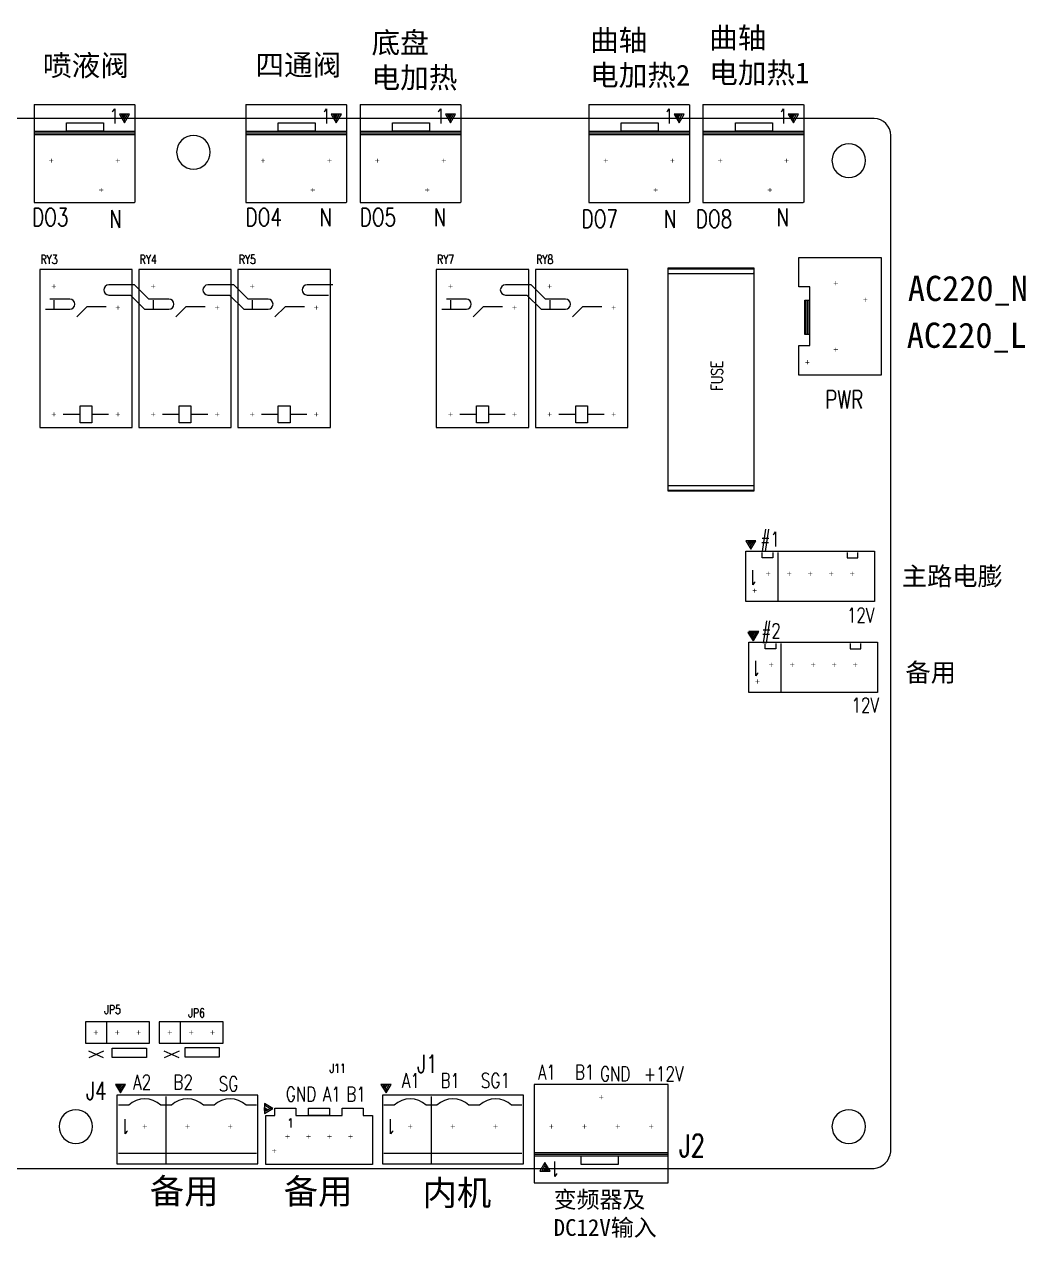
# Model space of a CAD drawing. Extents: x -23 to 549, y -29 to 170.
# Drawn here: x 429.5 to 548.7, y -4.9 to 139.5 of the extents above; entities that cross this region are included whole.
import ezdxf

# ---------------------------------------------------------------- set-up
doc = ezdxf.new("R2010")
doc.units = 0
doc.header["$MEASUREMENT"] = 0
doc.linetypes.add('ACAD_ISO07W100', pattern=[3, 0, -3])
doc.linetypes.add('TRMIDX_2048', pattern=[2, 1, 1])
doc.layers.get('0').update_dxf_attribs({"linetype": 'CONTINUOUS'})
for name, color, linetype in [('ATTRIBUTE_26', 2, 'CONTINUOUS'), ('BOARD_CUTOUT_00', 6, 'CONTINUOUS'), ('BOARD_OUTLINE_00', 6, 'CONTINUOUS'), ('COPPER_26', 2, 'CONTINUOUS'), ('DIMENSION7_24', 6, 'CONTINUOUS'), ('DRIL_SYMBOL', 6, 'CONTINUOUS'), ('PART_NAME_26', 2, 'CONTINUOUS'), ('PART_TOP_2DLINE_00', 2, 'CONTINUOUS'), ('PART_TOP_2DLINE_26', 2, 'CONTINUOUS'), ('PART_TOP_COPPER_26', 2, 'CONTINUOUS'), ('PART_TOP_TEXT_26', 2, 'CONTINUOUS'), ('TAG_00', 6, 'CONTINUOUS'), ('TAG_01', 6, 'CONTINUOUS'), ('TEXT_26', 2, 'CONTINUOUS')]:
    doc.layers.add(name, color=color, linetype=linetype)
doc.styles.add('W0$127', font='simplex', dxfattribs={"width": 0.75})
doc.styles.add('W0$254', font='simplex', dxfattribs={"width": 0.75})
doc.styles.add('宋体', font='simsun.ttc')

msp = doc.modelspace()

# ---------------------------------------------------------------- linework, layer by layer
at = {"layer": 'BOARD_CUTOUT_00', "color": 0}
for centre, start, end in [((449.68, 124.29), 0, 180), ((449.68, 124.29), 180, 0), ((527.68, 123.29), 0, 180), ((527.68, 123.29), 180, 0), ((435.68, 8.29), 0, 180), ((527.68, 8.29), 0, 180), ((435.68, 8.29), 180, 0), ((527.68, 8.29), 180, 0)]:
    msp.add_arc(centre, 2, start, end, dxfattribs=at)
at = {"layer": 'BOARD_OUTLINE_00', "color": 0}
for p, q in [((530.68, 128.29), (354.68, 128.29)), ((532.68, 5.29), (532.68, 126.29)), ((354.68, 3.29), (530.68, 3.29))]:
    msp.add_line(p, q, dxfattribs=at)
for centre, radius, start, end in [((530.68, 126.29), 2, 0, 90), ((530.43, 5.54), 2.26, 276.3, 353.7)]:
    msp.add_arc(centre, radius, start, end, dxfattribs=at)
at = {"layer": 'COPPER_26', "color": 0}
for p, q in [((440.01, 16.5), (440.01, 17.64)), ((440.01, 17.64), (444.08, 17.64)), ((444.08, 17.64), (444.08, 16.5)), ((448.68, 17.7), (452.74, 17.7)), ((448.68, 16.56), (448.68, 17.7)), ((452.74, 17.7), (452.74, 16.56)), ((444.08, 16.5), (440.01, 16.5)), ((452.74, 16.56), (448.68, 16.56))]:
    msp.add_line(p, q, dxfattribs=at)
at = {"layer": 'DIMENSION7_24', "color": 0, "linetype": 'TRMIDX_2048'}
msp.add_line((532.68, 4.49), (532.68, 4.49), dxfattribs=at)
at = {"layer": 'DRIL_SYMBOL', "color": 0, "const_width": 0.0508}
for points in [[(432.5, 123.29), (433.01, 123.29)], [(432.76, 123.04), (432.76, 123.54)], [(440.42, 123.29), (440.93, 123.29)], [(440.68, 123.04), (440.68, 123.54)], [(457.7, 123.29), (458.21, 123.29)], [(457.96, 123.04), (457.96, 123.54)], [(465.62, 123.29), (466.13, 123.29)], [(465.88, 123.04), (465.88, 123.54)], [(471.3, 123.29), (471.81, 123.29)], [(471.56, 123.04), (471.56, 123.54)], [(479.22, 123.29), (479.73, 123.29)], [(479.48, 123.04), (479.48, 123.54)], [(498.5, 123.29), (499.01, 123.29)], [(498.76, 123.04), (498.76, 123.54)], [(506.42, 123.29), (506.93, 123.29)], [(506.68, 123.04), (506.68, 123.54)], [(512.1, 123.29), (512.61, 123.29)], [(512.36, 123.04), (512.36, 123.54)], [(520.02, 123.29), (520.53, 123.29)], [(520.28, 123.04), (520.28, 123.54)], [(438.7, 119.54), (438.7, 120.04)], [(463.9, 119.54), (463.9, 120.04)], [(477.5, 119.54), (477.5, 120.04)], [(504.7, 119.54), (504.7, 120.04)], [(518.3, 119.54), (518.3, 120.04)], [(438.44, 119.79), (438.95, 119.79)], [(463.64, 119.79), (464.15, 119.79)], [(477.24, 119.79), (477.75, 119.79)], [(504.44, 119.79), (504.95, 119.79)], [(518.04, 119.79), (518.55, 119.79)], [(432.82, 108.33), (433.33, 108.33)], [(433.08, 108.08), (433.08, 108.58)], [(444.62, 108.33), (445.13, 108.33)], [(444.88, 108.08), (444.88, 108.58)], [(456.42, 108.33), (456.93, 108.33)], [(456.68, 108.08), (456.68, 108.58)], [(480.02, 108.33), (480.53, 108.33)], [(480.28, 108.08), (480.28, 108.58)], [(491.82, 108.33), (492.33, 108.33)], [(492.08, 108.08), (492.08, 108.58)], [(525.89, 108.7), (526.4, 108.7)], [(526.14, 108.96), (526.14, 108.45)], [(529.64, 106.98), (529.64, 106.47)], [(440.44, 105.79), (440.95, 105.79)], [(440.7, 105.54), (440.7, 106.04)], [(452.24, 105.79), (452.75, 105.79)], [(452.5, 105.54), (452.5, 106.04)], [(464.04, 105.79), (464.55, 105.79)], [(464.3, 105.54), (464.3, 106.04)], [(487.64, 105.79), (488.15, 105.79)], [(487.9, 105.54), (487.9, 106.04)], [(499.44, 105.79), (499.95, 105.79)], [(499.7, 105.54), (499.7, 106.04)], [(529.39, 106.72), (529.9, 106.72)], [(525.89, 100.78), (526.4, 100.78)], [(526.14, 101.04), (526.14, 100.53)], [(522.49, 99.28), (523, 99.28)], [(522.74, 99.54), (522.74, 99.03)], [(432.82, 93.09), (433.33, 93.09)], [(433.08, 92.84), (433.08, 93.34)], [(440.44, 93.09), (440.95, 93.09)], [(440.7, 92.84), (440.7, 93.34)], [(444.62, 93.09), (445.13, 93.09)], [(444.88, 92.84), (444.88, 93.34)], [(452.24, 93.09), (452.75, 93.09)], [(452.5, 92.84), (452.5, 93.34)], [(456.42, 93.09), (456.93, 93.09)], [(456.68, 92.84), (456.68, 93.34)], [(464.04, 93.09), (464.55, 93.09)], [(464.3, 92.84), (464.3, 93.34)], [(480.02, 93.09), (480.53, 93.09)], [(480.28, 92.84), (480.28, 93.34)], [(487.64, 93.09), (488.15, 93.09)], [(487.9, 92.84), (487.9, 93.34)], [(491.82, 93.09), (492.33, 93.09)], [(492.08, 92.84), (492.08, 93.34)], [(499.44, 93.09), (499.95, 93.09)], [(499.7, 92.84), (499.7, 93.34)], [(518.33, 74.09), (517.82, 74.09)], [(518.08, 74.34), (518.08, 73.84)], [(520.83, 74.09), (520.32, 74.09)], [(520.58, 74.34), (520.58, 73.84)], [(523.33, 74.09), (522.82, 74.09)], [(523.08, 74.34), (523.08, 73.84)], [(525.83, 74.09), (525.32, 74.09)], [(525.58, 74.34), (525.58, 73.84)], [(528.33, 74.09), (527.82, 74.09)], [(528.08, 74.34), (528.08, 73.84)], [(516.48, 72.34), (516.48, 71.84)], [(516.73, 72.09), (516.22, 72.09)], [(518.68, 63.27), (518.17, 63.27)], [(518.43, 63.52), (518.43, 63.01)], [(521.18, 63.27), (520.67, 63.27)], [(520.93, 63.52), (520.93, 63.01)], [(523.68, 63.27), (523.17, 63.27)], [(523.43, 63.52), (523.43, 63.01)], [(526.18, 63.27), (525.67, 63.27)], [(525.93, 63.52), (525.93, 63.01)], [(528.68, 63.27), (528.17, 63.27)], [(528.43, 63.52), (528.43, 63.01)], [(517.08, 61.27), (516.57, 61.27)], [(516.83, 61.52), (516.83, 61.01)], [(437.82, 19.49), (438.33, 19.49)], [(438.08, 19.24), (438.08, 19.74)], [(440.36, 19.49), (440.87, 19.49)], [(440.62, 19.24), (440.62, 19.74)], [(442.9, 19.49), (443.41, 19.49)], [(443.16, 19.24), (443.16, 19.74)], [(446.62, 19.49), (447.13, 19.49)], [(446.88, 19.24), (446.88, 19.74)], [(449.16, 19.49), (449.67, 19.49)], [(449.42, 19.24), (449.42, 19.74)], [(451.7, 19.49), (452.21, 19.49)], [(451.96, 19.24), (451.96, 19.74)], [(498.47, 11.79), (497.96, 11.79)], [(498.22, 12.04), (498.22, 11.54)], [(444.13, 8.29), (443.62, 8.29)], [(443.88, 8.54), (443.88, 8.04)], [(449.21, 8.29), (448.7, 8.29)], [(448.96, 8.54), (448.96, 8.04)], [(454.29, 8.29), (453.78, 8.29)], [(454.04, 8.54), (454.04, 8.04)], [(460.88, 6.84), (460.88, 7.34)], [(463.38, 6.84), (463.38, 7.34)], [(465.88, 6.84), (465.88, 7.34)], [(468.38, 6.84), (468.38, 7.34)], [(475.73, 8.29), (475.22, 8.29)], [(475.48, 8.54), (475.48, 8.04)], [(480.81, 8.29), (480.3, 8.29)], [(480.56, 8.54), (480.56, 8.04)], [(485.89, 8.29), (485.38, 8.29)], [(485.64, 8.54), (485.64, 8.04)], [(492.53, 8.29), (492.02, 8.29)], [(492.28, 8.54), (492.28, 8.04)], [(496.49, 8.29), (495.98, 8.29)], [(496.24, 8.54), (496.24, 8.04)], [(500.45, 8.29), (499.94, 8.29)], [(500.2, 8.54), (500.2, 8.04)], [(504.41, 8.29), (503.9, 8.29)], [(504.16, 8.54), (504.16, 8.04)], [(460.62, 7.09), (461.13, 7.09)], [(463.12, 7.09), (463.63, 7.09)], [(465.62, 7.09), (466.13, 7.09)], [(468.12, 7.09), (468.63, 7.09)], [(459.02, 5.39), (459.53, 5.39)], [(459.28, 5.14), (459.28, 5.64)]]:
    msp.add_lwpolyline(points, dxfattribs=at)
at = {"layer": 'PART_TOP_2DLINE_00', "color": 0}
for p, q in [((442.68, 108.49), (439.6, 108.49)), ((444.38, 106.79), (442.68, 108.49)), ((454.48, 108.49), (451.4, 108.49)), ((456.18, 106.79), (454.48, 108.49)), ((466.28, 108.49), (463.2, 108.49)), ((489.88, 108.49), (486.8, 108.49)), ((491.58, 106.79), (489.88, 108.49)), ((439.6, 107.29), (442.17, 107.29)), ((442.17, 107.29), (443.86, 105.61)), ((451.4, 107.29), (453.97, 107.29)), ((453.97, 107.29), (455.66, 105.61)), ((463.2, 107.29), (465.77, 107.29)), ((486.8, 107.29), (489.37, 107.29)), ((489.37, 107.29), (491.06, 105.61)), ((432.06, 105.61), (434.96, 105.61)), ((434.96, 106.79), (432.58, 106.79)), ((443.86, 105.61), (446.76, 105.61)), ((446.76, 106.79), (444.38, 106.79)), ((455.66, 105.61), (458.56, 105.61)), ((458.56, 106.79), (456.18, 106.79)), ((479.26, 105.61), (482.16, 105.61)), ((482.16, 106.79), (479.78, 106.79)), ((491.06, 105.61), (493.96, 105.61)), ((493.96, 106.79), (491.58, 106.79))]:
    msp.add_line(p, q, dxfattribs=at)
for centre, radius, start, end in [((439.6, 107.89), 0.6, 90, 270), ((451.4, 107.89), 0.6, 90, 270), ((463.2, 107.89), 0.6, 90, 270), ((486.8, 107.89), 0.6, 90, 270), ((434.96, 106.2), 0.59, 270, 90), ((446.76, 106.2), 0.59, 270, 90), ((458.56, 106.2), 0.59, 270, 90), ((482.16, 106.2), 0.59, 270, 90), ((493.96, 106.2), 0.59, 270, 90)]:
    msp.add_arc(centre, radius, start, end, dxfattribs=at)
at = {"layer": 'PART_TOP_2DLINE_26', "color": 0}
for p, q in [((430.72, 129.99), (442.66, 129.99)), ((430.72, 129.99), (430.72, 129.79)), ((430.72, 129.79), (430.72, 128.34)), ((442.08, 128.81), (440.88, 128.81)), ((440.88, 128.81), (441.48, 127.79)), ((441.48, 128.81), (441.09, 128.81)), ((441.09, 128.81), (441.22, 128.55)), ((441.22, 128.55), (441.22, 128.81)), ((441.22, 128.81), (441.35, 128.81)), ((441.48, 128.81), (441.22, 128.55)), ((441.35, 128.81), (441.6, 128.81)), ((441.35, 128.42), (441.35, 128.81)), ((441.35, 128.81), (441.48, 128.81)), ((441.6, 128.81), (441.35, 128.42)), ((441.6, 128.81), (441.48, 128.81)), ((441.48, 128.17), (441.86, 128.81)), ((441.48, 127.79), (442.08, 128.81)), ((441.86, 128.81), (441.6, 128.81)), ((442.66, 129.99), (442.71, 129.94)), ((442.71, 129.94), (442.71, 129.74)), ((442.71, 129.74), (442.71, 128.29)), ((455.92, 129.99), (467.86, 129.99)), ((455.92, 129.99), (455.92, 129.79)), ((455.92, 129.79), (455.92, 128.34)), ((467.28, 128.81), (466.08, 128.81)), ((466.08, 128.81), (466.68, 127.79)), ((466.68, 128.81), (466.29, 128.81)), ((466.29, 128.81), (466.42, 128.55)), ((466.42, 128.55), (466.42, 128.81)), ((466.42, 128.81), (466.55, 128.81)), ((466.68, 128.81), (466.42, 128.55)), ((466.55, 128.81), (466.8, 128.81)), ((466.55, 128.42), (466.55, 128.81)), ((466.55, 128.81), (466.68, 128.81)), ((466.8, 128.81), (466.55, 128.42)), ((466.8, 128.81), (466.68, 128.81)), ((466.68, 128.17), (467.06, 128.81)), ((466.68, 127.79), (467.28, 128.81)), ((467.06, 128.81), (466.8, 128.81)), ((467.86, 129.99), (467.91, 129.94)), ((467.91, 129.94), (467.91, 129.74)), ((467.91, 129.74), (467.91, 128.29)), ((469.52, 129.99), (481.46, 129.99)), ((469.52, 129.99), (469.52, 129.79)), ((469.52, 129.79), (469.52, 128.34)), ((480.88, 128.81), (479.68, 128.81)), ((479.68, 128.81), (480.28, 127.79)), ((480.28, 128.81), (479.89, 128.81)), ((479.89, 128.81), (480.02, 128.55)), ((480.02, 128.55), (480.02, 128.81)), ((480.02, 128.81), (480.15, 128.81)), ((480.28, 128.81), (480.02, 128.55)), ((480.15, 128.81), (480.4, 128.81)), ((480.15, 128.42), (480.15, 128.81)), ((480.15, 128.81), (480.28, 128.81)), ((480.4, 128.81), (480.15, 128.42)), ((480.4, 128.81), (480.28, 128.81)), ((480.28, 128.17), (480.66, 128.81)), ((480.28, 127.79), (480.88, 128.81)), ((480.66, 128.81), (480.4, 128.81)), ((481.46, 129.99), (481.51, 129.94)), ((481.51, 129.94), (481.51, 129.74)), ((481.51, 129.74), (481.51, 128.29)), ((496.72, 129.99), (508.66, 129.99)), ((496.72, 129.99), (496.72, 129.79)), ((496.72, 129.79), (496.72, 128.34)), ((508.08, 128.81), (506.88, 128.81)), ((506.88, 128.81), (507.48, 127.79)), ((507.48, 128.81), (507.09, 128.81)), ((507.09, 128.81), (507.22, 128.55)), ((507.22, 128.55), (507.22, 128.81)), ((507.22, 128.81), (507.35, 128.81)), ((507.48, 128.81), (507.22, 128.55)), ((507.35, 128.81), (507.6, 128.81)), ((507.35, 128.42), (507.35, 128.81)), ((507.35, 128.81), (507.48, 128.81)), ((507.6, 128.81), (507.35, 128.42)), ((507.6, 128.81), (507.48, 128.81)), ((507.48, 128.17), (507.86, 128.81)), ((507.48, 127.79), (508.08, 128.81)), ((507.86, 128.81), (507.6, 128.81)), ((508.66, 129.99), (508.71, 129.94)), ((508.71, 129.94), (508.71, 129.74)), ((508.71, 129.74), (508.71, 128.29)), ((510.32, 129.99), (522.26, 129.99)), ((510.32, 129.99), (510.32, 129.79)), ((510.32, 129.79), (510.32, 128.34)), ((521.68, 128.81), (520.48, 128.81)), ((520.48, 128.81), (521.08, 127.79)), ((521.08, 128.81), (520.69, 128.81)), ((520.69, 128.81), (520.82, 128.55)), ((520.82, 128.55), (520.82, 128.81)), ((520.82, 128.81), (520.95, 128.81)), ((521.08, 128.81), (520.82, 128.55)), ((520.95, 128.81), (521.2, 128.81)), ((520.95, 128.42), (520.95, 128.81)), ((520.95, 128.81), (521.08, 128.81)), ((521.2, 128.81), (520.95, 128.42)), ((521.2, 128.81), (521.08, 128.81)), ((521.08, 128.17), (521.46, 128.81)), ((521.08, 127.79), (521.68, 128.81)), ((521.46, 128.81), (521.2, 128.81)), ((522.26, 129.99), (522.31, 129.94)), ((522.31, 129.94), (522.31, 129.74)), ((522.31, 129.74), (522.31, 128.29)), ((430.72, 128.34), (430.72, 126.34)), ((441.22, 128.55), (441.35, 128.42)), ((441.35, 128.42), (441.22, 128.55)), ((441.22, 128.55), (441.48, 128.17)), ((441.48, 127.79), (441.48, 128.17)), ((442.71, 128.29), (442.71, 126.34)), ((455.92, 128.34), (455.92, 126.34)), ((466.42, 128.55), (466.55, 128.42)), ((466.55, 128.42), (466.42, 128.55)), ((466.42, 128.55), (466.68, 128.17)), ((466.68, 127.79), (466.68, 128.17)), ((467.91, 128.29), (467.91, 126.34)), ((469.52, 128.34), (469.52, 126.34)), ((480.02, 128.55), (480.15, 128.42)), ((480.15, 128.42), (480.02, 128.55)), ((480.02, 128.55), (480.28, 128.17)), ((480.28, 127.79), (480.28, 128.17)), ((481.51, 128.29), (481.51, 126.34)), ((496.72, 128.34), (496.72, 126.34)), ((507.22, 128.55), (507.35, 128.42)), ((507.35, 128.42), (507.22, 128.55)), ((507.22, 128.55), (507.48, 128.17)), ((507.48, 127.79), (507.48, 128.17)), ((508.71, 128.29), (508.71, 126.34)), ((510.32, 128.34), (510.32, 126.34)), ((520.82, 128.55), (520.95, 128.42)), ((520.95, 128.42), (520.82, 128.55)), ((520.82, 128.55), (521.08, 128.17)), ((521.08, 127.79), (521.08, 128.17)), ((522.31, 128.29), (522.31, 126.34)), ((430.72, 126.79), (442.71, 126.79)), ((430.72, 126.59), (442.71, 126.59)), ((430.72, 126.39), (442.71, 126.39)), ((430.72, 126.34), (430.72, 118.72)), ((442.71, 126.34), (442.71, 118.72)), ((455.92, 126.79), (467.91, 126.79)), ((455.92, 126.59), (467.91, 126.59)), ((455.92, 126.39), (467.91, 126.39)), ((455.92, 126.34), (455.92, 118.72)), ((467.91, 126.34), (467.91, 118.72)), ((469.52, 126.79), (481.51, 126.79)), ((469.52, 126.59), (481.51, 126.59)), ((469.52, 126.39), (481.51, 126.39)), ((469.52, 126.34), (469.52, 118.72)), ((481.51, 126.34), (481.51, 118.72)), ((496.72, 126.79), (508.71, 126.79)), ((496.72, 126.59), (508.71, 126.59)), ((496.72, 126.39), (508.71, 126.39)), ((496.72, 126.34), (496.72, 118.72)), ((508.71, 126.34), (508.71, 118.72)), ((510.32, 126.79), (522.31, 126.79)), ((510.32, 126.59), (522.31, 126.59)), ((510.32, 126.39), (522.31, 126.39)), ((510.32, 126.34), (510.32, 118.72)), ((522.31, 126.34), (522.31, 118.72)), ((430.72, 118.72), (430.72, 118.29)), ((442.71, 118.72), (442.71, 118.34)), ((455.92, 118.72), (455.92, 118.29)), ((467.91, 118.72), (467.91, 118.34)), ((469.52, 118.72), (469.52, 118.29)), ((481.51, 118.72), (481.51, 118.34)), ((496.72, 118.72), (496.72, 118.29)), ((508.71, 118.72), (508.71, 118.34)), ((510.32, 118.72), (510.32, 118.29)), ((522.31, 118.72), (522.31, 118.34)), ((430.72, 118.29), (442.66, 118.29)), ((442.71, 118.34), (442.66, 118.29)), ((455.92, 118.29), (467.86, 118.29)), ((467.91, 118.34), (467.86, 118.29)), ((469.52, 118.29), (481.46, 118.29)), ((481.51, 118.34), (481.46, 118.29)), ((496.72, 118.29), (508.66, 118.29)), ((508.71, 118.34), (508.66, 118.29)), ((510.32, 118.29), (522.26, 118.29)), ((522.31, 118.34), (522.26, 118.29)), ((521.74, 108.28), (521.74, 111.74)), ((521.74, 111.74), (531.54, 111.74)), ((531.54, 111.74), (531.54, 97.74)), ((442.38, 110.33), (431.38, 110.33)), ((431.38, 110.33), (431.38, 91.53)), ((442.38, 91.53), (442.38, 110.33)), ((454.18, 110.33), (443.18, 110.33)), ((443.18, 110.33), (443.18, 91.53)), ((454.18, 91.53), (454.18, 110.33)), ((465.98, 110.33), (454.98, 110.33)), ((454.98, 110.33), (454.98, 91.53)), ((465.98, 91.53), (465.98, 110.33)), ((489.58, 110.33), (478.58, 110.33)), ((478.58, 110.33), (478.58, 91.53)), ((489.58, 91.53), (489.58, 110.33)), ((501.38, 110.33), (490.38, 110.33)), ((490.38, 110.33), (490.38, 91.53)), ((501.38, 91.53), (501.38, 110.33)), ((506.2, 83.92), (506.2, 110.52)), ((506.2, 110.52), (516.36, 110.52)), ((516.36, 109.92), (516.35, 109.91)), ((516.35, 109.91), (516.36, 109.9)), ((516.36, 110.52), (516.36, 83.92)), ((523.04, 108.28), (521.74, 108.28)), ((523.04, 101.28), (523.04, 108.28)), ((433.08, 106.69), (433.08, 105.59)), ((433.08, 105.59), (434.88, 105.59)), ((436.98, 105.89), (435.78, 104.69)), ((439.28, 105.89), (436.98, 105.89)), ((444.88, 106.69), (444.88, 105.59)), ((444.88, 105.59), (446.68, 105.59)), ((448.78, 105.89), (447.58, 104.69)), ((451.08, 105.89), (448.78, 105.89)), ((456.68, 106.69), (456.68, 105.59)), ((456.68, 105.59), (458.48, 105.59)), ((460.58, 105.89), (459.38, 104.69)), ((462.88, 105.89), (460.58, 105.89)), ((480.28, 106.69), (480.28, 105.59)), ((480.28, 105.59), (482.08, 105.59)), ((484.18, 105.89), (482.98, 104.69)), ((486.48, 105.89), (484.18, 105.89)), ((492.08, 106.69), (492.08, 105.59)), ((492.08, 105.59), (493.88, 105.59)), ((495.98, 105.89), (494.78, 104.69)), ((498.28, 105.89), (495.98, 105.89)), ((522.44, 102.58), (522.44, 106.68)), ((522.44, 106.68), (522.94, 106.68)), ((522.54, 106.68), (522.54, 102.58)), ((522.74, 106.68), (522.74, 102.58)), ((522.94, 106.68), (522.94, 102.58)), ((522.94, 102.58), (522.44, 102.58)), ((521.74, 97.74), (521.74, 101.28)), ((521.74, 101.28), (523.04, 101.28)), ((531.54, 97.74), (521.74, 97.74)), ((436.18, 94.09), (437.58, 94.09)), ((436.18, 92.09), (436.18, 94.09)), ((437.58, 94.09), (437.58, 92.09)), ((447.98, 94.09), (449.38, 94.09)), ((447.98, 92.09), (447.98, 94.09)), ((449.38, 94.09), (449.38, 92.09)), ((459.78, 94.09), (461.18, 94.09)), ((459.78, 92.09), (459.78, 94.09)), ((461.18, 94.09), (461.18, 92.09)), ((483.38, 94.09), (484.78, 94.09)), ((483.38, 92.09), (483.38, 94.09)), ((484.78, 94.09), (484.78, 92.09)), ((495.18, 94.09), (496.58, 94.09)), ((495.18, 92.09), (495.18, 94.09)), ((496.58, 94.09), (496.58, 92.09)), ((434.18, 93.09), (436.18, 93.09)), ((437.58, 93.09), (439.58, 93.09)), ((445.98, 93.09), (447.98, 93.09)), ((449.38, 93.09), (451.38, 93.09)), ((457.78, 93.09), (459.78, 93.09)), ((461.18, 93.09), (463.18, 93.09)), ((481.38, 93.09), (483.38, 93.09)), ((484.78, 93.09), (486.78, 93.09)), ((493.18, 93.09), (495.18, 93.09)), ((496.58, 93.09), (498.58, 93.09)), ((431.38, 91.53), (442.38, 91.53)), ((437.58, 92.09), (436.18, 92.09)), ((443.18, 91.53), (454.18, 91.53)), ((449.38, 92.09), (447.98, 92.09)), ((454.98, 91.53), (465.98, 91.53)), ((461.18, 92.09), (459.78, 92.09)), ((478.58, 91.53), (489.58, 91.53)), ((484.78, 92.09), (483.38, 92.09)), ((490.38, 91.53), (501.38, 91.53)), ((496.58, 92.09), (495.18, 92.09)), ((516.36, 83.92), (506.2, 83.92)), ((516.63, 78.04), (515.43, 78.04)), ((515.43, 78.04), (516.03, 77.02)), ((516.03, 78.04), (515.65, 78.04)), ((515.65, 78.04), (515.78, 77.79)), ((515.78, 77.79), (515.78, 78.04)), ((515.78, 78.04), (515.91, 78.04)), ((516.03, 78.04), (515.78, 77.79)), ((515.91, 78.04), (516.16, 78.04)), ((515.91, 77.66), (515.91, 78.04)), ((515.91, 78.04), (516.03, 78.04)), ((516.16, 78.04), (515.91, 77.66)), ((516.16, 78.04), (516.03, 78.04)), ((516.03, 77.41), (516.41, 78.04)), ((516.03, 77.02), (516.63, 78.04)), ((516.41, 78.04), (516.16, 78.04)), ((515.43, 70.79), (515.43, 76.79)), ((515.43, 76.79), (530.73, 76.79)), ((515.78, 77.79), (515.91, 77.66)), ((515.91, 77.66), (515.78, 77.79)), ((515.78, 77.79), (516.03, 77.41)), ((516.03, 77.02), (516.03, 77.41)), ((517.38, 75.99), (517.38, 76.63)), ((518.65, 76.63), (518.65, 75.99)), ((519.29, 70.91), (519.29, 76.63)), ((527.5, 76.63), (527.5, 75.99)), ((528.77, 75.99), (528.77, 76.63)), ((530.73, 76.79), (530.73, 70.79)), ((518.65, 75.99), (517.38, 75.99)), ((527.5, 75.99), (528.77, 75.99)), ((530.73, 70.79), (515.43, 70.79)), ((516.88, 67.13), (515.68, 67.13)), ((515.68, 67.13), (516.28, 66.11)), ((516.98, 67.22), (515.78, 67.22)), ((515.78, 67.22), (516.38, 66.2)), ((516.28, 67.13), (515.9, 67.13)), ((515.9, 67.13), (516.02, 66.87)), ((516.38, 67.22), (516, 67.22)), ((516, 67.22), (516.13, 66.96)), ((516.02, 66.87), (516.02, 67.13)), ((516.02, 67.13), (516.15, 67.13)), ((516.28, 67.13), (516.02, 66.87)), ((516.02, 66.87), (516.15, 66.75)), ((516.15, 66.75), (516.02, 66.87)), ((516.02, 66.87), (516.28, 66.49)), ((516.13, 66.96), (516.13, 67.22)), ((516.13, 67.22), (516.26, 67.22)), ((516.38, 67.22), (516.13, 66.96)), ((516.13, 66.96), (516.26, 66.84)), ((516.26, 66.84), (516.13, 66.96)), ((516.13, 66.96), (516.38, 66.58)), ((516.15, 67.13), (516.41, 67.13)), ((516.15, 66.75), (516.15, 67.13)), ((516.15, 67.13), (516.28, 67.13)), ((516.41, 67.13), (516.15, 66.75)), ((516.26, 67.22), (516.51, 67.22)), ((516.26, 66.84), (516.26, 67.22)), ((516.26, 67.22), (516.38, 67.22)), ((516.51, 67.22), (516.26, 66.84)), ((516.41, 67.13), (516.28, 67.13)), ((516.28, 66.49), (516.66, 67.13)), ((516.28, 66.11), (516.88, 67.13)), ((516.28, 66.11), (516.28, 66.49)), ((516.51, 67.22), (516.38, 67.22)), ((516.38, 66.58), (516.77, 67.22)), ((516.38, 66.2), (516.98, 67.22)), ((516.38, 66.2), (516.38, 66.58)), ((516.66, 67.13), (516.41, 67.13)), ((516.77, 67.22), (516.51, 67.22)), ((515.78, 59.97), (515.78, 65.97)), ((515.78, 65.97), (531.08, 65.97)), ((517.73, 65.17), (517.73, 65.81)), ((519, 65.17), (517.73, 65.17)), ((519, 65.81), (519, 65.17)), ((519.64, 60.09), (519.64, 65.81)), ((527.85, 65.81), (527.85, 65.17)), ((527.85, 65.17), (529.12, 65.17)), ((529.12, 65.17), (529.12, 65.81)), ((531.08, 65.97), (531.08, 59.97)), ((531.08, 59.97), (515.78, 59.97)), ((444.43, 20.76), (436.81, 20.76)), ((436.81, 20.76), (436.81, 18.22)), ((439.35, 18.22), (439.35, 20.76)), ((444.43, 18.22), (444.43, 20.76)), ((453.23, 20.76), (445.61, 20.76)), ((445.61, 20.76), (445.61, 18.22)), ((448.15, 18.22), (448.15, 20.76)), ((453.23, 18.22), (453.23, 20.76)), ((436.81, 18.22), (444.43, 18.22)), ((445.61, 18.22), (453.23, 18.22)), ((441.6, 13.31), (440.4, 13.31)), ((440.4, 13.31), (441, 12.29)), ((441, 13.31), (440.61, 13.31)), ((440.61, 13.31), (440.74, 13.05)), ((440.74, 13.05), (440.74, 13.31)), ((440.74, 13.31), (440.87, 13.31)), ((441, 13.31), (440.74, 13.05)), ((440.74, 13.05), (440.87, 12.92)), ((440.87, 12.92), (440.74, 13.05)), ((440.74, 13.05), (441, 12.67)), ((440.87, 13.31), (441.12, 13.31)), ((440.87, 12.92), (440.87, 13.31)), ((440.87, 13.31), (441, 13.31)), ((441.12, 13.31), (440.87, 12.92)), ((441.12, 13.31), (441, 13.31)), ((441, 12.67), (441.38, 13.31)), ((441, 12.29), (441.6, 13.31)), ((441.38, 13.31), (441.12, 13.31)), ((473.2, 13.31), (472, 13.31)), ((472, 13.31), (472.6, 12.29)), ((472.6, 13.31), (472.21, 13.31)), ((472.21, 13.31), (472.34, 13.05)), ((472.34, 13.05), (472.34, 13.31)), ((472.34, 13.31), (472.47, 13.31)), ((472.6, 13.31), (472.34, 13.05)), ((472.34, 13.05), (472.47, 12.92)), ((472.47, 12.92), (472.34, 13.05)), ((472.34, 13.05), (472.6, 12.67)), ((472.47, 13.31), (472.72, 13.31)), ((472.47, 12.92), (472.47, 13.31)), ((472.47, 13.31), (472.6, 13.31)), ((472.72, 13.31), (472.47, 12.92)), ((472.72, 13.31), (472.6, 13.31)), ((472.6, 12.67), (472.98, 13.31)), ((472.6, 12.29), (473.2, 13.31)), ((472.98, 13.31), (472.72, 13.31)), ((506.19, 13.29), (490.24, 13.29)), ((490.24, 13.29), (490.24, 1.59)), ((506.19, 1.59), (506.19, 13.29)), ((457.36, 12.04), (440.56, 12.04)), ((440.56, 12.04), (440.56, 3.84)), ((441, 12.29), (441, 12.67)), ((446.42, 3.84), (446.42, 11.89)), ((457.36, 3.84), (457.36, 12.04)), ((488.96, 12.04), (472.16, 12.04)), ((472.16, 12.04), (472.16, 3.84)), ((472.6, 12.29), (472.6, 12.67)), ((478.02, 3.84), (478.02, 11.89)), ((488.96, 3.84), (488.96, 12.04)), ((441.97, 10.83), (440.74, 10.83)), ((447.05, 10.83), (445.78, 10.83)), ((452.13, 10.83), (450.86, 10.83)), ((457.18, 10.83), (455.94, 10.83)), ((459.14, 10.45), (458.12, 11.05)), ((458.12, 11.05), (458.12, 9.85)), ((458.76, 10.45), (458.12, 10.83)), ((458.12, 10.83), (458.12, 10.57)), ((458.12, 10.32), (458.12, 10.57)), ((458.12, 10.57), (458.12, 10.45)), ((458.12, 10.57), (458.51, 10.32)), ((458.12, 10.45), (458.38, 10.19)), ((458.12, 10.32), (458.12, 10.45)), ((458.12, 10.45), (458.12, 10.07)), ((458.12, 9.85), (459.14, 10.45)), ((458.12, 10.19), (458.12, 10.32)), ((458.51, 10.32), (458.12, 10.32)), ((458.38, 10.19), (458.12, 10.19)), ((458.12, 10.07), (458.38, 10.19)), ((458.38, 10.19), (458.76, 10.45)), ((458.38, 10.19), (458.51, 10.32)), ((458.51, 10.32), (458.38, 10.19)), ((459.14, 10.45), (458.76, 10.45)), ((459.38, 9.59), (459.38, 10.49)), ((459.38, 10.49), (461.88, 10.49)), ((461.88, 10.49), (461.88, 9.59)), ((467.38, 9.59), (467.38, 10.49)), ((467.38, 10.49), (469.88, 10.49)), ((469.88, 10.49), (469.88, 9.59)), ((473.57, 10.83), (472.34, 10.83)), ((478.65, 10.83), (477.38, 10.83)), ((483.73, 10.83), (482.46, 10.83)), ((488.78, 10.83), (487.54, 10.83)), ((458.28, 9.59), (459.38, 9.59)), ((458.28, 3.79), (458.28, 9.59)), ((461.88, 9.59), (467.38, 9.59)), ((469.88, 9.59), (470.98, 9.59)), ((470.98, 9.59), (470.98, 3.79)), ((440.74, 5.11), (457.18, 5.11)), ((472.34, 5.11), (488.78, 5.11)), ((490.24, 5.19), (506.19, 5.19)), ((490.24, 4.99), (506.19, 4.99)), ((490.24, 4.79), (506.19, 4.79)), ((440.56, 3.84), (457.36, 3.84)), ((470.98, 3.79), (458.28, 3.79)), ((472.16, 3.84), (488.96, 3.84)), ((491.52, 4.02), (490.92, 3)), ((490.92, 3), (492.12, 3)), ((491.52, 3.64), (491.14, 3)), ((491.14, 3), (491.4, 3)), ((491.4, 3), (491.65, 3.38)), ((491.65, 3), (491.4, 3)), ((491.4, 3), (491.52, 3)), ((492.12, 3), (491.52, 4.02)), ((491.52, 4.02), (491.52, 3.64)), ((491.78, 3.26), (491.52, 3.64)), ((491.52, 3), (491.78, 3.26)), ((491.65, 3), (491.52, 3)), ((491.52, 3), (491.9, 3)), ((491.78, 3.26), (491.65, 3.38)), ((491.65, 3.38), (491.78, 3.26)), ((491.65, 3.38), (491.65, 3)), ((491.78, 3), (491.65, 3)), ((491.78, 3.26), (491.78, 3)), ((491.9, 3), (491.78, 3.26)), ((490.24, 1.59), (506.19, 1.59))]:
    msp.add_line(p, q, dxfattribs=at)
for centre in [(443.88, 8.92), (448.96, 8.92), (454.04, 8.92), (475.48, 8.92), (480.56, 8.92), (485.64, 8.92)]:
    msp.add_arc(centre, 2.69, 45, 135, dxfattribs=at)
at = {"layer": 'PART_TOP_COPPER_26', "color": 0}
for p, q in [((434.58, 127.79), (438.98, 127.79)), ((434.58, 126.79), (434.58, 127.79)), ((438.98, 127.79), (438.98, 126.79)), ((459.78, 127.79), (464.18, 127.79)), ((459.78, 126.79), (459.78, 127.79)), ((464.18, 127.79), (464.18, 126.79)), ((473.38, 127.79), (477.78, 127.79)), ((473.38, 126.79), (473.38, 127.79)), ((477.78, 127.79), (477.78, 126.79)), ((500.58, 127.79), (504.98, 127.79)), ((500.58, 126.79), (500.58, 127.79)), ((504.98, 127.79), (504.98, 126.79)), ((514.18, 127.79), (518.58, 127.79)), ((514.18, 126.79), (514.18, 127.79)), ((518.58, 127.79), (518.58, 126.79)), ((438.98, 126.79), (434.58, 126.79)), ((464.18, 126.79), (459.78, 126.79)), ((477.78, 126.79), (473.38, 126.79)), ((504.98, 126.79), (500.58, 126.79)), ((518.58, 126.79), (514.18, 126.79)), ((506.18, 109.82), (506.18, 110.42)), ((506.18, 110.42), (516.38, 110.42)), ((516.38, 109.82), (506.18, 109.82)), ((516.38, 110.42), (516.38, 109.82)), ((506.18, 84.02), (506.18, 84.62)), ((506.18, 84.62), (516.38, 84.62)), ((516.38, 84.02), (506.18, 84.02)), ((516.38, 84.62), (516.38, 84.02)), ((463.38, 10.49), (465.88, 10.49)), ((463.38, 9.59), (463.38, 10.49)), ((465.88, 10.49), (465.88, 9.59)), ((465.88, 9.59), (463.38, 9.59)), ((495.81, 3.79), (495.81, 4.79)), ((495.81, 4.79), (500.21, 4.79)), ((500.21, 4.79), (500.21, 3.79)), ((500.21, 3.79), (495.81, 3.79))]:
    msp.add_line(p, q, dxfattribs=at)
at = {"layer": 'TAG_00', "color": 0}
for p, q in [((440.68, 123.29), (440.68, 123.29)), ((465.88, 123.29), (465.88, 123.29)), ((479.48, 123.29), (479.48, 123.29)), ((506.68, 123.29), (506.68, 123.29)), ((520.28, 123.29), (520.28, 123.29)), ((518.08, 74.09), (518.08, 74.09)), ((518.43, 63.27), (518.43, 63.27)), ((443.88, 8.29), (443.88, 8.29)), ((475.48, 8.29), (475.48, 8.29)), ((492.28, 8.29), (492.28, 8.29)), ((460.88, 7.09), (460.88, 7.09))]:
    msp.add_line(p, q, dxfattribs=at)
at = {"layer": 'TAG_01', "color": 0}
for p, q in [((440.68, 123.29), (440.68, 123.29)), ((465.88, 123.29), (465.88, 123.29)), ((479.48, 123.29), (479.48, 123.29)), ((506.68, 123.29), (506.68, 123.29)), ((520.28, 123.29), (520.28, 123.29)), ((518.08, 74.09), (518.08, 74.09)), ((518.43, 63.27), (518.43, 63.27)), ((443.88, 8.29), (443.88, 8.29)), ((475.48, 8.29), (475.48, 8.29)), ((492.28, 8.29), (492.28, 8.29)), ((460.88, 7.09), (460.88, 7.09))]:
    msp.add_line(p, q, dxfattribs=at)

# ---------------------------------------------------------------- texts
at = {"color": 0, "linetype": 'ACAD_ISO07W100'}
for s, p in [('AC220_N', (534.71, 106.58)), ('AC220_L', (534.58, 101))]:
    msp.add_text(s, height=3, rotation=359.9968, dxfattribs=at).set_placement(p)
at = {"color": 0, "linetype": 'Continuous', "char_height": 2.5, "attachment_point": 1}
for s, width, insert in [('\\pxql;{\\fSimSun|b0|i0|c134|p2;底盘\\P电加热}', 10.976, (470.87, 138.58)), ('\\pxql;{\\fSimSun|b0|i0|c134|p2;曲轴\\P电加热2}', 13.2217, (496.88, 138.88)), ('{\\fSimSun|b0|i0|c134|p2;喷液阀}', 13.3817, (431.77, 135.87)), ('\\pxql;{\\fSimSun|b0|i0|c134|p2;四通阀}', 14.1421, (457.05, 135.93))]:
    msp.add_mtext_dynamic_manual_height_columns(s, width=width, gutter_width=15, heights=[0], dxfattribs=dict(at, insert=insert))
at = {"color": 0, "linetype": 'Continuous', "attachment_point": 1}
for s, insert, char_height, width in [('\\pxt1.2;{\\fSimSun|b0|i0|c134|p2;曲轴\\P电加热1}', (511.06, 139.16), 2.5, 12.7105), ('{\\fSimSun|b0|i0|c134|p2;备用}', (444.48, 2.11), 3, 9.6012), ('{\\fSimSun|b0|i0|c134|p2;备用}', (460.42, 2.08), 3, 9.6012), ('{\\fSimSun|b0|i0|c134|p2;内机}', (476.94, 1.91), 3, 9.2469), ('{\\fSimSun|b0|i0|c134|p2;变频器及DC12V输入}', (492.55, 0.61), 2, 13.5417)]:
    msp.add_mtext(s, dxfattribs=dict(at, insert=insert, char_height=char_height, width=width))
at = {"layer": 'ATTRIBUTE_26', "color": 0, "style": 'W0$254', "width": 0.75}
msp.add_text('FUSE', height=1.4, rotation=90, dxfattribs=at).set_placement((512.68, 95.89))
at = {"layer": 'PART_NAME_26', "color": 0, "width": 0.75}
for s, height, style, p in [('DO3', 2.134, 'W0$254', (430.48, 115.49)), ('DO4', 2.134, 'W0$254', (455.88, 115.49)), ('DO5', 2.134, 'W0$254', (469.48, 115.49)), ('DO7', 2.134, 'W0$254', (495.88, 115.29)), ('DO8', 2.134, 'W0$254', (509.48, 115.29)), ('RY3', 1.067, 'W0$127', (431.48, 110.99)), ('RY4', 1.067, 'W0$127', (443.28, 110.99)), ('RY5', 1.067, 'W0$127', (455.08, 110.99)), ('RY7', 1.067, 'W0$127', (478.68, 110.99)), ('RY8', 1.067, 'W0$127', (490.48, 110.99)), ('PWR', 2.134, 'W0$254', (524.88, 93.79)), ('#1', 1.75, 'W0$254', (517.16, 77.34)), ('#2', 1.75, 'W0$254', (517.27, 66.42)), ('JP5', 1.067, 'W0$254', (439.08, 21.69)), ('JP6', 1.067, 'W0$254', (449.08, 21.29)), ('J1', 2.134, 'W0$254', (476.28, 14.69)), ('J11', 1.067, 'W0$254', (465.88, 14.69)), ('J4', 2.134, 'W0$254', (436.88, 11.49)), ('J2', 2.667, 'W0$254', (507.48, 4.69))]:
    msp.add_text(s, height=height, dxfattribs=dict(at, style=style)).set_placement(p)
at = {"layer": 'PART_NAME_26', "color": 0, "linetype": 'ByBlock', "style": '宋体'}
for s, p in [('主路电膨', (534, 72.71)), ('备用', (534.43, 61.26))]:
    msp.add_text(s, height=2.2, dxfattribs=at).set_placement(p)
at = {"layer": 'PART_TOP_TEXT_26', "color": 0, "style": 'W0$254', "width": 0.75}
for height, p in [(1.78, (439.68, 127.69)), (1.78, (464.88, 127.69)), (1.78, (478.48, 127.69)), (1.78, (505.68, 127.69)), (1.78, (519.28, 127.69)), (1.07, (460.88, 8.19))]:
    msp.add_text('1', height=height, dxfattribs=at).set_placement(p)
for p in [(516.88, 74.55), (517.24, 63.72), (442.18, 9.19), (473.78, 9.19), (493.32, 4.12)]:
    msp.add_text('1', height=1.78, rotation=180, dxfattribs=at).set_placement(p)
at = {"layer": 'TEXT_26', "color": 0, "style": 'W0$254', "width": 0.75}
for s, height, p in [('N', 2.1, (439.68, 115.29)), ('N', 2.1, (464.68, 115.49)), ('N', 2.1, (478.28, 115.49)), ('N', 2.1, (505.68, 115.29)), ('N', 2.1, (519.08, 115.49)), ('12V', 1.75, (527.46, 68.31)), ('12V', 1.75, (528, 57.57)), ('A2', 1.778, (442.48, 12.69)), ('B2', 1.778, (447.28, 12.69)), ('A1', 1.75, (474.48, 12.89)), ('B1', 1.75, (479.08, 12.89)), ('SG1', 1.778, (483.88, 12.89)), ('A1', 1.75, (490.68, 13.89)), ('B1', 1.75, (495.08, 13.89)), ('GND', 1.75, (498.08, 13.69)), ('+12V', 1.75, (503.28, 13.69)), ('SG', 1.778, (452.68, 12.49)), ('GND', 1.75, (460.68, 11.29)), ('A1', 1.75, (465.08, 11.29)), ('B1', 1.75, (467.88, 11.29))]:
    msp.add_text(s, height=height, dxfattribs=at).set_placement(p)
for p in [(437.21, 17.43), (446.21, 17.43)]:
    msp.add_text('X', height=1.78, rotation=270, dxfattribs=at).set_placement(p)

doc.saveas('drawing.dxf')
